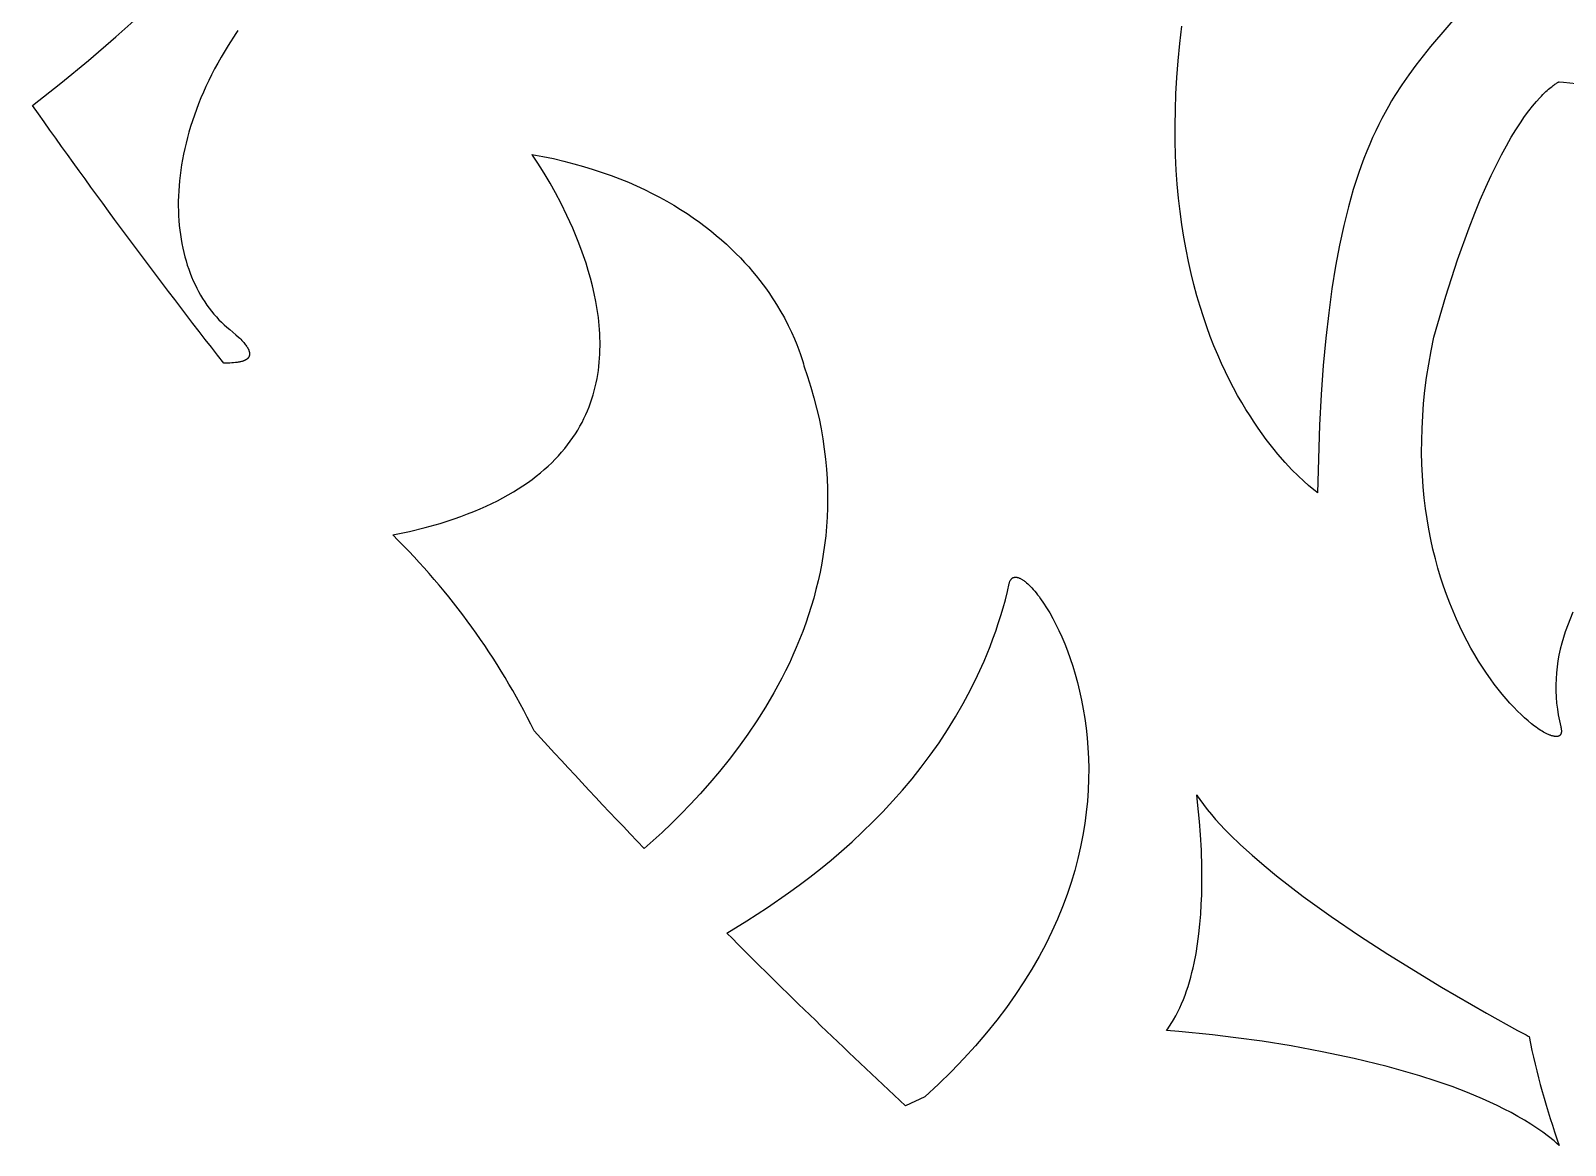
# Model space of a CAD drawing. Extents: x -3008 to 184, y 2842 to 4842.
# Drawn here: x -2645 to -2462.8, y 3282.7 to 3415 of the extents above; entities that cross this region are included whole.
import ezdxf

# ---------------------------------------------------------------- set-up
doc = ezdxf.new("R2010")
doc.units = 0
doc.layers.add('LAYER_1', color=7, linetype='CONTINUOUS')

msp = doc.modelspace()

# ---------------------------------------------------------------- linework, layer by layer
at = {"layer": 'LAYER_1'}
for points in [[(-2620.4, 3415.05), (-2620.64, 3414.7), (-2621.55, 3413.29), (-2622.39, 3411.89), (-2622.78, 3411.19), (-2623.15, 3410.49), (-2623.51, 3409.79), (-2623.85, 3409.1), (-2624.18, 3408.41), (-2624.49, 3407.72), (-2624.78, 3407.04), (-2625.05, 3406.35), (-2625.31, 3405.68), (-2625.56, 3405), (-2625.79, 3404.33), (-2626, 3403.66), (-2626.2, 3403), (-2626.38, 3402.34), (-2626.55, 3401.68), (-2626.7, 3401.03), (-2626.84, 3400.38), (-2626.97, 3399.74), (-2627.08, 3399.1), (-2627.18, 3398.47), (-2627.26, 3397.85), (-2627.33, 3397.22), (-2627.38, 3396.61), (-2627.42, 3396), (-2627.45, 3395.4), (-2627.47, 3394.8), (-2627.47, 3394.21), (-2627.46, 3393.63), (-2627.44, 3393.05), (-2627.4, 3392.48), (-2627.35, 3391.92), (-2627.29, 3391.36), (-2627.22, 3390.82), (-2627.14, 3390.28), (-2627.04, 3389.75), (-2626.93, 3389.22), (-2626.82, 3388.71), (-2626.69, 3388.2), (-2626.55, 3387.7), (-2626.4, 3387.21), (-2626.23, 3386.73), (-2626.06, 3386.26), (-2625.88, 3385.8), (-2625.69, 3385.34), (-2625.48, 3384.9), (-2625.27, 3384.47), (-2625.05, 3384.05), (-2624.82, 3383.63), (-2624.58, 3383.23), (-2624.33, 3382.84), (-2624.07, 3382.46), (-2623.8, 3382.09), (-2623.53, 3381.73), (-2623.24, 3381.38), (-2622.95, 3381.05), (-2622.65, 3380.72), (-2622.34, 3380.41), (-2622.02, 3380.11), (-2621.69, 3379.83), (-2621.36, 3379.55), (-2620.98, 3379.24), (-2620.63, 3378.94), (-2620.32, 3378.65), (-2620.18, 3378.52), (-2620.05, 3378.39), (-2619.93, 3378.26), (-2619.81, 3378.14), (-2619.7, 3378.02), (-2619.6, 3377.9), (-2619.51, 3377.78), (-2619.43, 3377.68), (-2619.36, 3377.57), (-2619.32, 3377.52), (-2619.29, 3377.47), (-2619.26, 3377.42), (-2619.23, 3377.37), (-2619.2, 3377.32), (-2619.18, 3377.27), (-2619.15, 3377.22), (-2619.13, 3377.18), (-2619.11, 3377.13), (-2619.09, 3377.09), (-2619.08, 3377.04), (-2619.06, 3377), (-2619.05, 3376.96), (-2619.04, 3376.92), (-2619.03, 3376.88), (-2619.02, 3376.86), (-2619.02, 3376.84), (-2619.02, 3376.82), (-2619.01, 3376.8), (-2619.01, 3376.78), (-2619.01, 3376.76), (-2619.01, 3376.74), (-2619, 3376.72), (-2619, 3376.7), (-2619, 3376.69), (-2619, 3376.67), (-2619, 3376.65), (-2619, 3376.63), (-2619, 3376.61), (-2619, 3376.6), (-2619.01, 3376.58), (-2619.01, 3376.56), (-2619.01, 3376.55), (-2619.01, 3376.53), (-2619.02, 3376.51), (-2619.02, 3376.5), (-2619.02, 3376.48), (-2619.03, 3376.46), (-2619.03, 3376.45), (-2619.04, 3376.43), (-2619.04, 3376.42), (-2619.05, 3376.4), (-2619.05, 3376.39), (-2619.06, 3376.37), (-2619.06, 3376.36), (-2619.07, 3376.34), (-2619.08, 3376.33), (-2619.08, 3376.31), (-2619.09, 3376.3), (-2619.1, 3376.29), (-2619.11, 3376.27), (-2619.12, 3376.26), (-2619.13, 3376.24), (-2619.14, 3376.23), (-2619.15, 3376.22), (-2619.16, 3376.2), (-2619.17, 3376.19), (-2619.18, 3376.18), (-2619.19, 3376.17), (-2619.2, 3376.15), (-2619.21, 3376.14), (-2619.22, 3376.13), (-2619.23, 3376.12), (-2619.25, 3376.11), (-2619.26, 3376.09), (-2619.29, 3376.07), (-2619.31, 3376.05), (-2619.34, 3376.03), (-2619.37, 3376.01), (-2619.4, 3375.99), (-2619.43, 3375.97), (-2619.47, 3375.95), (-2619.5, 3375.93), (-2619.53, 3375.91), (-2619.57, 3375.89), (-2619.61, 3375.88), (-2619.64, 3375.86), (-2619.68, 3375.84), (-2619.72, 3375.83), (-2619.76, 3375.81), (-2619.8, 3375.8), (-2619.89, 3375.77), (-2619.98, 3375.75), (-2620.07, 3375.72), (-2620.16, 3375.7), (-2620.26, 3375.68), (-2620.36, 3375.66), (-2620.46, 3375.65), (-2620.57, 3375.63), (-2620.68, 3375.62), (-2620.9, 3375.6), (-2621.12, 3375.58), (-2621.36, 3375.57), (-2621.6, 3375.57), (-2621.84, 3375.57), (-2622.08, 3375.57, -0.012618), (-2644.76, 3406.15), (-2641.41, 3408.79), (-2638.11, 3411.5), (-2634.87, 3414.29), (-2631.68, 3417.15)], [(-2461.93, 3346), (-2462.82, 3343.68, 0.147185), (-2463.36, 3332.38), (-2463.34, 3332.31), (-2463.33, 3332.25), (-2463.31, 3332.18), (-2463.3, 3332.12), (-2463.3, 3332.06), (-2463.29, 3332), (-2463.29, 3331.95), (-2463.28, 3331.9), (-2463.28, 3331.84), (-2463.29, 3331.79), (-2463.29, 3331.75), (-2463.3, 3331.7), (-2463.31, 3331.66), (-2463.32, 3331.62), (-2463.33, 3331.58), (-2463.35, 3331.54), (-2463.36, 3331.51), (-2463.38, 3331.48), (-2463.4, 3331.45), (-2463.43, 3331.42), (-2463.45, 3331.39), (-2463.48, 3331.37), (-2463.51, 3331.34), (-2463.54, 3331.32), (-2463.57, 3331.31), (-2463.61, 3331.29), (-2463.64, 3331.28), (-2463.68, 3331.26), (-2463.72, 3331.25), (-2463.76, 3331.25), (-2463.81, 3331.24), (-2463.85, 3331.24), (-2463.9, 3331.24), (-2463.95, 3331.24), (-2464, 3331.24), (-2464.05, 3331.24), (-2464.11, 3331.25), (-2464.16, 3331.26), (-2464.22, 3331.27), (-2464.28, 3331.28), (-2464.34, 3331.3), (-2464.4, 3331.31), (-2464.46, 3331.33), (-2464.53, 3331.35), (-2464.59, 3331.38), (-2464.66, 3331.4), (-2464.73, 3331.43), (-2464.8, 3331.46), (-2464.94, 3331.52), (-2465.09, 3331.6), (-2465.25, 3331.68), (-2465.41, 3331.76), (-2465.57, 3331.86), (-2465.74, 3331.96), (-2465.91, 3332.08), (-2466.09, 3332.2), (-2466.28, 3332.33), (-2466.46, 3332.46), (-2466.85, 3332.76), (-2467.25, 3333.09), (-2467.66, 3333.45), (-2468.08, 3333.84), (-2468.51, 3334.26), (-2468.95, 3334.72), (-2469.4, 3335.2), (-2469.86, 3335.72), (-2470.32, 3336.26), (-2470.78, 3336.84), (-2471.25, 3337.45), (-2471.72, 3338.09), (-2472.19, 3338.76), (-2472.65, 3339.46), (-2473.11, 3340.18), (-2473.57, 3340.94), (-2474.02, 3341.73), (-2474.47, 3342.55), (-2474.9, 3343.4), (-2475.33, 3344.28), (-2475.75, 3345.18), (-2476.15, 3346.12), (-2476.54, 3347.08), (-2476.92, 3348.08), (-2477.28, 3349.1), (-2477.62, 3350.15), (-2477.94, 3351.23), (-2478.25, 3352.34), (-2478.53, 3353.48), (-2478.79, 3354.64), (-2479.02, 3355.84), (-2479.23, 3357.06), (-2479.41, 3358.31), (-2479.57, 3359.59), (-2479.69, 3360.89), (-2479.79, 3362.22), (-2479.85, 3363.58), (-2479.88, 3364.97), (-2479.87, 3366.38), (-2479.83, 3367.82), (-2479.75, 3369.29), (-2479.64, 3370.78), (-2479.48, 3372.31), (-2479.28, 3373.85), (-2479.04, 3375.43), (-2478.76, 3377.03), (-2478.43, 3378.65), (-2477.02, 3383.52), (-2475.62, 3387.83), (-2474.25, 3391.64), (-2473.58, 3393.36), (-2472.92, 3394.96), (-2472.27, 3396.46), (-2471.64, 3397.84), (-2471.01, 3399.12), (-2470.41, 3400.3), (-2469.82, 3401.38), (-2469.24, 3402.38), (-2468.69, 3403.28), (-2468.16, 3404.1), (-2467.65, 3404.84), (-2467.16, 3405.5), (-2466.7, 3406.09), (-2466.26, 3406.61), (-2465.86, 3407.06), (-2465.66, 3407.27), (-2465.48, 3407.46), (-2465.3, 3407.64), (-2465.13, 3407.8), (-2464.96, 3407.95), (-2464.81, 3408.08), (-2464.66, 3408.21), (-2464.52, 3408.32), (-2464.39, 3408.42), (-2464.27, 3408.52), (-2464.16, 3408.6), (-2464.05, 3408.67), (-2463.96, 3408.73), (-2463.87, 3408.79), (-2463.79, 3408.83), (-2463.73, 3408.87), (-2463.67, 3408.9), (-2463.62, 3408.92), (-2463.59, 3408.94), (-2463.56, 3408.95), (-2463.55, 3408.96), (-2463.54, 3408.96), (-2463.54, 3408.96), (-2463.54, 3408.96), (-2463.02, 3408.9), (-2461.54, 3408.76)]]:
    msp.add_lwpolyline(points, format="xyb", dxfattribs=at)
msp.add_lwpolyline([(-2475.18, 3417.37), (-2478.82, 3413.14), (-2479.7, 3412.06), (-2480.56, 3410.95), (-2481.41, 3409.8), (-2482.24, 3408.6), (-2483.05, 3407.34), (-2483.44, 3406.69), (-2483.83, 3406.02), (-2484.22, 3405.33), (-2484.59, 3404.62), (-2484.97, 3403.89), (-2485.33, 3403.13), (-2485.69, 3402.36), (-2486.04, 3401.55), (-2486.38, 3400.73), (-2486.72, 3399.87), (-2487.05, 3398.99), (-2487.37, 3398.08), (-2487.68, 3397.13), (-2487.99, 3396.16), (-2488.57, 3394.11), (-2489.11, 3391.92), (-2489.62, 3389.57), (-2490.09, 3387.07), (-2490.52, 3384.4), (-2490.91, 3381.55), (-2491.25, 3378.51), (-2491.55, 3375.28), (-2491.79, 3371.84), (-2491.99, 3368.18), (-2492.23, 3360.18), (-2492.31, 3360.23), (-2492.52, 3360.39), (-2492.86, 3360.67), (-2493.32, 3361.05), (-2493.88, 3361.55), (-2494.54, 3362.17), (-2495.27, 3362.91), (-2496.08, 3363.78), (-2496.94, 3364.77), (-2497.39, 3365.32), (-2497.85, 3365.89), (-2498.32, 3366.51), (-2498.8, 3367.15), (-2499.28, 3367.83), (-2499.76, 3368.54), (-2500.25, 3369.29), (-2500.74, 3370.07), (-2501.23, 3370.89), (-2501.72, 3371.74), (-2502.2, 3372.63), (-2502.68, 3373.55), (-2503.16, 3374.52), (-2503.62, 3375.51), (-2504.08, 3376.55), (-2504.53, 3377.62), (-2504.96, 3378.74), (-2505.39, 3379.89), (-2505.79, 3381.07), (-2506.18, 3382.3), (-2506.56, 3383.57), (-2506.91, 3384.88), (-2507.24, 3386.22), (-2507.56, 3387.61), (-2507.84, 3389.04), (-2508.11, 3390.51), (-2508.34, 3392.02), (-2508.55, 3393.57), (-2508.73, 3395.16), (-2508.88, 3396.8), (-2509, 3398.48), (-2509.08, 3400.2), (-2509.13, 3401.97), (-2509.14, 3403.78), (-2509.11, 3405.63), (-2509.04, 3407.53), (-2508.93, 3409.48), (-2508.78, 3411.47), (-2508.59, 3413.5), (-2508.34, 3415.58)], dxfattribs=at)
for points in [[(-2585.22, 3331.91, 0.083674), (-2601.99, 3355.16), (-2600.02, 3355.58), (-2598.16, 3356.04), (-2596.39, 3356.54), (-2595.54, 3356.81), (-2594.71, 3357.08), (-2593.91, 3357.36), (-2593.13, 3357.66), (-2592.38, 3357.95), (-2591.64, 3358.26), (-2590.93, 3358.58), (-2590.24, 3358.9), (-2589.57, 3359.23), (-2588.93, 3359.57), (-2588.3, 3359.92), (-2587.69, 3360.27), (-2587.11, 3360.63), (-2586.55, 3360.99), (-2586, 3361.37), (-2585.48, 3361.75), (-2584.97, 3362.13), (-2584.49, 3362.52), (-2584.02, 3362.92), (-2583.57, 3363.32), (-2583.14, 3363.73), (-2582.73, 3364.15), (-2582.33, 3364.57), (-2581.96, 3364.99), (-2581.6, 3365.42), (-2581.26, 3365.85), (-2580.93, 3366.29), (-2580.62, 3366.73), (-2580.33, 3367.17), (-2580.05, 3367.62), (-2579.79, 3368.08), (-2579.54, 3368.53), (-2579.31, 3368.99), (-2579.09, 3369.45), (-2578.89, 3369.92), (-2578.7, 3370.39), (-2578.53, 3370.86), (-2578.37, 3371.33), (-2578.22, 3371.8), (-2578.09, 3372.28), (-2577.97, 3372.76), (-2577.86, 3373.24), (-2577.76, 3373.72), (-2577.68, 3374.2), (-2577.6, 3374.69), (-2577.54, 3375.17), (-2577.49, 3375.66), (-2577.45, 3376.14), (-2577.42, 3376.63), (-2577.41, 3377.11), (-2577.4, 3377.6), (-2577.4, 3378.08), (-2577.41, 3378.57), (-2577.43, 3379.05), (-2577.46, 3379.54), (-2577.5, 3380.02), (-2577.6, 3380.98), (-2577.73, 3381.94), (-2577.9, 3382.88), (-2578.09, 3383.82), (-2578.3, 3384.75), (-2578.54, 3385.66), (-2578.8, 3386.57), (-2579.07, 3387.45), (-2579.36, 3388.32), (-2579.67, 3389.17), (-2579.99, 3390), (-2580.32, 3390.81), (-2580.65, 3391.6), (-2581.33, 3393.11), (-2582.02, 3394.5), (-2582.69, 3395.77), (-2583.33, 3396.92), (-2583.92, 3397.92), (-2584.44, 3398.76), (-2584.87, 3399.44), (-2585.42, 3400.25), (-2585.49, 3400.35), (-2584.2, 3400.1), (-2582.94, 3399.84), (-2581.71, 3399.55), (-2580.52, 3399.24), (-2579.36, 3398.91), (-2578.23, 3398.57), (-2577.14, 3398.21), (-2576.07, 3397.83), (-2575.04, 3397.44), (-2574.04, 3397.03), (-2573.07, 3396.6), (-2572.12, 3396.17), (-2571.21, 3395.72), (-2570.33, 3395.26), (-2569.47, 3394.79), (-2568.65, 3394.31), (-2567.85, 3393.82), (-2567.07, 3393.32), (-2566.33, 3392.81), (-2565.61, 3392.3), (-2564.91, 3391.78), (-2564.25, 3391.26), (-2563.6, 3390.73), (-2562.98, 3390.2), (-2562.39, 3389.67), (-2561.82, 3389.13), (-2561.27, 3388.59), (-2560.74, 3388.05), (-2560.24, 3387.52), (-2559.76, 3386.98), (-2559.3, 3386.45), (-2558.86, 3385.91), (-2558.44, 3385.39), (-2558.04, 3384.86), (-2557.66, 3384.35), (-2557.3, 3383.83), (-2556.96, 3383.33), (-2556.64, 3382.83), (-2556.34, 3382.34), (-2556.05, 3381.86), (-2555.52, 3380.94), (-2555.06, 3380.05), (-2554.66, 3379.23), (-2554.32, 3378.46), (-2554.03, 3377.76), (-2553.79, 3377.13), (-2553.6, 3376.58), (-2553.45, 3376.12), (-2553.34, 3375.74), (-2553.27, 3375.47), (-2553.21, 3375.26), (-2553.21, 3375.24), (-2552.77, 3373.97), (-2552.38, 3372.71), (-2552.02, 3371.46), (-2551.7, 3370.22), (-2551.41, 3368.99), (-2551.17, 3367.77), (-2550.95, 3366.56), (-2550.78, 3365.36), (-2550.64, 3364.17), (-2550.53, 3362.99), (-2550.45, 3361.83), (-2550.4, 3360.67), (-2550.39, 3359.52), (-2550.4, 3358.39), (-2550.45, 3357.27), (-2550.52, 3356.15), (-2550.62, 3355.05), (-2550.75, 3353.96), (-2550.91, 3352.88), (-2551.09, 3351.82), (-2551.29, 3350.76), (-2551.52, 3349.72), (-2551.77, 3348.69), (-2552.04, 3347.67), (-2552.34, 3346.66), (-2552.65, 3345.67), (-2552.99, 3344.68), (-2553.34, 3343.71), (-2553.72, 3342.76), (-2554.11, 3341.81), (-2554.51, 3340.88), (-2554.93, 3339.96), (-2555.37, 3339.05), (-2555.82, 3338.16), (-2556.29, 3337.28), (-2556.77, 3336.41), (-2557.76, 3334.72), (-2558.79, 3333.08), (-2559.86, 3331.5), (-2560.96, 3329.97), (-2562.08, 3328.5), (-2563.22, 3327.08), (-2564.37, 3325.73), (-2565.52, 3324.43), (-2566.67, 3323.19), (-2567.81, 3322.02), (-2568.93, 3320.9), (-2570.04, 3319.85), (-2572.16, 3317.94, -0.006338)], [(-2562.35, 3307.89), (-2559.96, 3309.34), (-2557.51, 3310.93), (-2555.02, 3312.66), (-2553.76, 3313.58), (-2552.5, 3314.54), (-2551.24, 3315.54), (-2549.98, 3316.57), (-2548.73, 3317.64), (-2547.49, 3318.75), (-2546.25, 3319.9), (-2545.04, 3321.09), (-2543.84, 3322.31), (-2542.66, 3323.58), (-2541.5, 3324.88), (-2540.37, 3326.23), (-2539.27, 3327.61), (-2538.2, 3329.04), (-2537.16, 3330.5), (-2536.16, 3332.01), (-2535.2, 3333.56), (-2534.28, 3335.15), (-2533.41, 3336.78), (-2532.59, 3338.46), (-2531.81, 3340.18), (-2531.45, 3341.05), (-2531.1, 3341.94), (-2530.76, 3342.83), (-2530.43, 3343.74), (-2530.13, 3344.66), (-2529.83, 3345.59), (-2529.56, 3346.53), (-2529.29, 3347.48), (-2529.05, 3348.44), (-2528.82, 3349.42), (-2528.8, 3349.49), (-2528.78, 3349.56), (-2528.76, 3349.62), (-2528.74, 3349.68), (-2528.71, 3349.74), (-2528.68, 3349.79), (-2528.66, 3349.84), (-2528.62, 3349.89), (-2528.59, 3349.93), (-2528.56, 3349.97), (-2528.52, 3350), (-2528.48, 3350.03), (-2528.44, 3350.06), (-2528.4, 3350.08), (-2528.35, 3350.1), (-2528.31, 3350.12), (-2528.26, 3350.13), (-2528.21, 3350.14), (-2528.16, 3350.15), (-2528.11, 3350.15), (-2528.06, 3350.15), (-2528, 3350.15), (-2527.94, 3350.14), (-2527.89, 3350.13), (-2527.83, 3350.11), (-2527.77, 3350.1), (-2527.71, 3350.07), (-2527.64, 3350.05), (-2527.58, 3350.02), (-2527.51, 3349.99), (-2527.45, 3349.96), (-2527.38, 3349.92), (-2527.31, 3349.88), (-2527.24, 3349.83), (-2527.17, 3349.79), (-2527.09, 3349.74), (-2527.02, 3349.68), (-2526.95, 3349.62), (-2526.87, 3349.56), (-2526.79, 3349.5), (-2526.64, 3349.36), (-2526.48, 3349.22), (-2526.32, 3349.05), (-2526.15, 3348.88), (-2525.98, 3348.7), (-2525.81, 3348.5), (-2525.64, 3348.29), (-2525.47, 3348.07), (-2525.29, 3347.84), (-2525.11, 3347.59), (-2524.75, 3347.07), (-2524.39, 3346.51), (-2524.03, 3345.9), (-2523.66, 3345.24), (-2523.3, 3344.55), (-2522.95, 3343.82), (-2522.6, 3343.05), (-2522.25, 3342.24), (-2521.92, 3341.39), (-2521.6, 3340.5), (-2521.3, 3339.58), (-2521.01, 3338.63), (-2520.74, 3337.64), (-2520.48, 3336.62), (-2520.25, 3335.57), (-2520.05, 3334.49), (-2519.86, 3333.38), (-2519.71, 3332.24), (-2519.58, 3331.08), (-2519.49, 3329.89), (-2519.43, 3328.67), (-2519.4, 3327.43), (-2519.41, 3326.17), (-2519.46, 3324.88), (-2519.55, 3323.57), (-2519.69, 3322.24), (-2519.86, 3320.9), (-2520.09, 3319.53), (-2520.36, 3318.15), (-2520.68, 3316.75), (-2521.05, 3315.34), (-2521.48, 3313.91), (-2521.96, 3312.47), (-2522.51, 3311.01), (-2523.11, 3309.55), (-2523.77, 3308.08), (-2524.5, 3306.59), (-2525.29, 3305.1), (-2526.15, 3303.6), (-2527.08, 3302.1), (-2528.08, 3300.59), (-2529.15, 3299.07), (-2530.3, 3297.55), (-2531.52, 3296.04), (-2532.82, 3294.51), (-2534.21, 3292.99), (-2535.68, 3291.47), (-2537.23, 3289.96), (-2538.86, 3288.44), (-2541.14, 3287.4, -0.009774)], [(-2506.58, 3324.31), (-2506.39, 3324.02), (-2506.2, 3323.74), (-2505.77, 3323.15), (-2505.32, 3322.57), (-2504.84, 3321.98), (-2504.33, 3321.38), (-2503.78, 3320.78), (-2503.22, 3320.18), (-2502.62, 3319.58), (-2501.36, 3318.36), (-2500.01, 3317.13), (-2498.58, 3315.91), (-2497.09, 3314.68), (-2495.54, 3313.46), (-2493.93, 3312.25), (-2490.63, 3309.87), (-2487.26, 3307.57), (-2483.9, 3305.39), (-2477.53, 3301.48), (-2472.18, 3298.38), (-2468.5, 3296.35), (-2467.48, 3295.8), (-2467.22, 3295.66), (-2467.15, 3295.63), (-2467.13, 3295.62), (-2467.13, 3295.62), (-2467.13, 3295.62, 0.036108), (-2463.54, 3282.7), (-2463.85, 3282.97), (-2464.16, 3283.23), (-2464.81, 3283.75), (-2465.49, 3284.26), (-2466.19, 3284.75), (-2466.92, 3285.23), (-2467.68, 3285.69), (-2468.45, 3286.14), (-2469.25, 3286.58), (-2470.07, 3287.01), (-2470.91, 3287.43), (-2471.77, 3287.83), (-2472.64, 3288.22), (-2474.43, 3288.97), (-2476.27, 3289.67), (-2478.16, 3290.33), (-2480.08, 3290.95), (-2482.02, 3291.52), (-2483.97, 3292.06), (-2487.87, 3293.01), (-2491.7, 3293.82), (-2495.37, 3294.5), (-2498.82, 3295.05), (-2501.95, 3295.48), (-2504.7, 3295.82), (-2508.69, 3296.22), (-2510.17, 3296.33), (-2510.02, 3296.54), (-2509.87, 3296.74), (-2509.73, 3296.96), (-2509.59, 3297.17), (-2509.45, 3297.39), (-2509.32, 3297.61), (-2509.06, 3298.07), (-2508.82, 3298.53), (-2508.59, 3299.01), (-2508.37, 3299.5), (-2508.16, 3300.01), (-2507.96, 3300.52), (-2507.78, 3301.04), (-2507.6, 3301.57), (-2507.44, 3302.11), (-2507.29, 3302.66), (-2507.14, 3303.21), (-2507.01, 3303.77), (-2506.88, 3304.34), (-2506.66, 3305.48), (-2506.48, 3306.64), (-2506.32, 3307.8), (-2506.2, 3308.97), (-2506.1, 3310.13), (-2506.03, 3311.29), (-2505.98, 3312.43), (-2505.95, 3313.55), (-2505.96, 3315.71), (-2506.01, 3317.73), (-2506.11, 3319.55), (-2506.23, 3321.15), (-2506.47, 3323.46)]]:
    msp.add_lwpolyline(points, format="xyb", close=True, dxfattribs=at)

doc.saveas('drawing.dxf')
